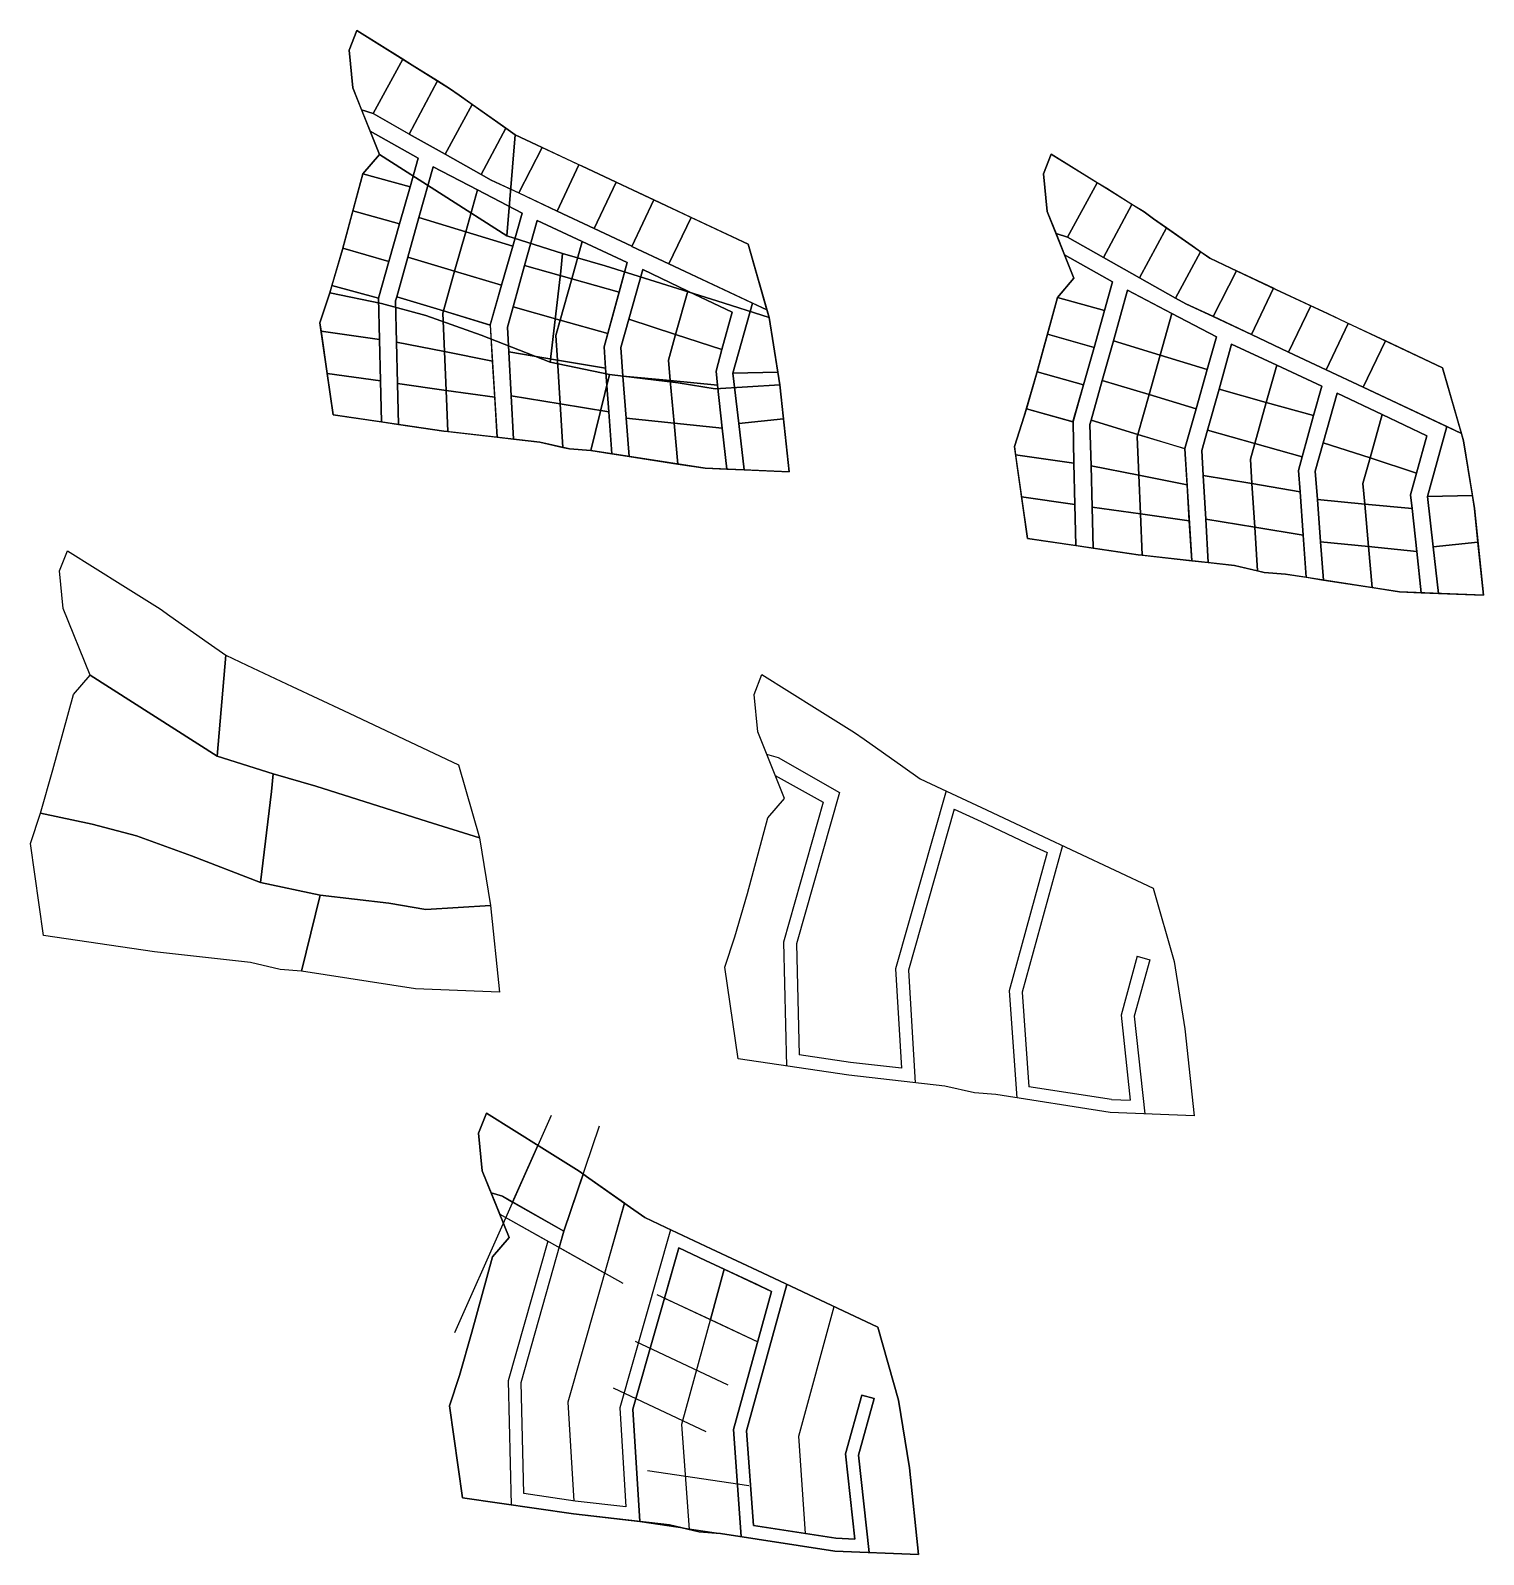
# Model space of a CAD drawing. Header units: metres. Extents: x 7500742 to 7512596, y 4673341 to 4691654.
# Drawn here: x 7500742 to 7501306, y 4673341 to 4673932 of the extents above.
import ezdxf

# ---------------------------------------------------------------- set-up
doc = ezdxf.new("R2010")
doc.units = ezdxf.units.M
doc.layers.add('Parcela vjeter', color=7, linetype='Continuous')
doc.layers.add('Parcele_re', color=1, linetype='Continuous')

msp = doc.modelspace()

# ---------------------------------------------------------------- linework, layer by layer
at = {"flags": 128}
for points in [[(7501027.96, 4673651.79), (7501032.41, 4673650.43), (7501056.19, 4673636.89)], [(7501031.29, 4673643.51), (7501049.91, 4673633.07)], [(7501049.91, 4673633.07), (7501034.53, 4673578.8), (7501035.68, 4673530.75)], [(7501056.19, 4673636.89), (7501039.55, 4673578.17), (7501040.57, 4673535.09)], [(7501097.58, 4673637.47), (7501077.9, 4673568.45), (7501080.26, 4673529.92)], [(7501100.77, 4673630.45), (7501082.94, 4673567.9), (7501085.61, 4673524.28)], [(7501142.69, 4673616.28), (7501127.05, 4673559.41), (7501129.68, 4673522.74)], [(7501136.75, 4673613.54), (7501122, 4673559.91), (7501124.98, 4673518.41)], [(7501171.74, 4673573.31), (7501165.44, 4673550.47), (7501169.04, 4673517.47)], [(7501171.74, 4673573.31), (7501176.56, 4673571.98)], [(7501176.56, 4673571.98), (7501170.51, 4673550.06), (7501174.64, 4673512.24)], [(7501161.7, 4673517.76), (7501169.04, 4673517.47)], [(7500944.44, 4673511.62), (7500906.85, 4673427.28)], [(7500949.34, 4673466.66), (7500963.13, 4673507.61)], [(7500990.73, 4673467.24), (7500971.05, 4673398.21), (7500973.41, 4673359.69), (7500953.67, 4673361.92), (7500933.73, 4673364.85), (7500932.7, 4673407.93), (7500949.34, 4673466.66), (7500925.57, 4673480.2), (7500921.11, 4673481.56)], [(7500924.45, 4673473.28), (7500943.07, 4673462.84), (7500927.68, 4673408.57), (7500928.83, 4673360.52)], [(7500924.45, 4673473.28), (7500972.17, 4673446.51)], [(7500972.85, 4673477.49), (7500950.88, 4673400.41), (7500953.23, 4673361.98)], [(7500990.73, 4673467.24), (7500971.05, 4673398.21), (7500973.41, 4673359.69)], [(7501018.13, 4673348.18), (7501015.15, 4673389.68), (7501029.91, 4673443.31), (7501024.28, 4673445.95), (7501004.3, 4673455.34), (7500993.93, 4673460.21), (7500976.09, 4673397.67), (7500978.77, 4673354.05)], [(7500993.93, 4673460.21), (7501029.91, 4673443.31)], [(7501011.54, 4673451.94), (7500994.96, 4673391.67), (7500997.88, 4673350.99)], [(7501029.91, 4673443.31), (7501015.15, 4673389.68), (7501018.13, 4673348.18)], [(7501035.84, 4673446.04), (7501020.2, 4673389.18), (7501022.83, 4673352.51), (7501054.85, 4673347.53), (7501062.19, 4673347.24), (7501058.59, 4673380.24), (7501064.89, 4673403.08), (7501069.71, 4673401.75), (7501063.66, 4673379.83), (7501067.79, 4673342.01)], [(7501022.83, 4673352.51), (7501020.2, 4673389.18), (7501035.84, 4673446.04)], [(7500985.42, 4673442.11), (7501024.52, 4673423.74)], [(7501043.11, 4673349.35), (7501040.4, 4673387.18), (7501054.21, 4673437.41)], [(7500976.92, 4673424.01), (7501012.9, 4673407.1)], [(7500968.41, 4673405.91), (7501004.39, 4673389)], [(7500981.71, 4673373.83), (7501021.08, 4673367.96)], [(7500978.77, 4673354.05), (7501018.13, 4673348.18)]]:
    msp.add_lwpolyline(points, dxfattribs=at)
for points in [[(7501071.04, 4673429.5), (7501026.41, 4673450.48), (7501006.43, 4673459.86), (7500988.92, 4673468.09), (7500980.72, 4673471.94), (7500973.93, 4673476.73), (7500958.96, 4673487.28), (7500955.23, 4673489.91), (7500940.76, 4673498.96), (7500919.25, 4673512.41), (7500916.25, 4673504.72), (7500917.67, 4673490.11), (7500928.07, 4673464.29), (7500921.62, 4673456.77), (7500913.68, 4673427.47), (7500908.78, 4673410.64), (7500904.96, 4673398.93), (7500910.06, 4673363.28), (7500953.02, 4673356.96), (7500990.27, 4673352.75), (7501001.81, 4673350.09), (7501010.09, 4673349.43), (7501054.37, 4673342.54), (7501086.92, 4673341.24), (7501083.38, 4673374.88), (7501079.18, 4673401.08)], [(7500939.22, 4673499.92), (7500919.25, 4673512.41), (7500916.25, 4673504.72), (7500917.67, 4673490.11), (7500921.11, 4673481.56), (7500925.57, 4673480.2), (7500929.45, 4673477.99)], [(7500956.8, 4673488.8), (7500955.23, 4673489.91), (7500940.76, 4673498.96), (7500939.22, 4673499.92), (7500929.45, 4673477.99), (7500949.34, 4673466.66)], [(7500972.85, 4673477.49), (7500958.96, 4673487.28), (7500956.8, 4673488.8), (7500949.34, 4673466.66), (7500947.55, 4673460.32), (7500965.15, 4673450.45)], [(7501063.66, 4673379.83), (7501069.71, 4673401.75), (7501064.89, 4673403.08), (7501058.59, 4673380.24), (7501062.19, 4673347.24), (7501054.85, 4673347.53), (7501022.83, 4673352.51), (7501020.2, 4673389.18), (7501035.84, 4673446.04), (7501026.41, 4673450.48), (7501006.43, 4673459.86), (7500990.73, 4673467.24), (7500971.05, 4673398.21), (7500973.41, 4673359.69), (7500953.67, 4673361.92), (7500933.73, 4673364.85), (7500932.7, 4673407.93), (7500949.34, 4673466.66), (7500925.57, 4673480.2), (7500921.11, 4673481.56), (7500924.45, 4673473.28), (7500943.07, 4673462.84), (7500927.68, 4673408.57), (7500928.83, 4673360.52), (7500953.02, 4673356.96), (7500978.77, 4673354.05), (7500976.09, 4673397.67), (7500993.93, 4673460.21), (7501004.3, 4673455.34), (7501024.28, 4673445.95), (7501029.91, 4673443.31), (7501015.15, 4673389.68), (7501018.13, 4673348.18), (7501054.37, 4673342.54), (7501067.79, 4673342.01)], [(7501011.54, 4673451.94), (7501004.3, 4673455.34), (7500993.93, 4673460.21), (7500988.37, 4673440.73), (7501006.15, 4673432.37)], [(7501029.91, 4673443.31), (7501011.54, 4673451.94), (7501006.15, 4673432.37), (7501024.52, 4673423.74)]]:
    msp.add_lwpolyline(points, close=True, dxfattribs=at)
at = {"layer": 'Parcela vjeter', "flags": 128}
for points in [[(7500927.17, 4673852.89), (7500877.81, 4673884.38), (7500867.41, 4673910.19), (7500865.99, 4673924.8), (7500869, 4673932.49), (7500890.5, 4673919.05), (7500904.97, 4673910), (7500908.71, 4673907.37), (7500923.67, 4673896.81), (7500930.46, 4673892.03), (7500927.17, 4673852.89)], [(7501020.79, 4673849.59), (7501028.92, 4673821.16), (7501008.63, 4673827.55), (7500965.38, 4673841.25), (7500948.79, 4673845.99), (7500927.17, 4673852.89), (7500930.46, 4673892.03), (7500938.66, 4673888.17), (7500956.17, 4673879.95), (7500976.15, 4673870.56), (7501020.79, 4673849.59)], [(7500858.53, 4673830.73), (7500863.42, 4673847.56), (7500871.37, 4673876.86), (7500877.81, 4673884.38), (7500927.17, 4673852.89), (7500948.79, 4673845.99), (7500948.18, 4673839.15), (7500943.96, 4673803.84), (7500917.21, 4673814.24), (7500895.77, 4673821.96), (7500878.59, 4673826.58), (7500858.53, 4673830.73)], [(7501147.19, 4673836.46), (7501136.79, 4673862.28), (7501135.37, 4673876.89), (7501138.38, 4673884.57), (7501159.89, 4673871.13), (7501174.35, 4673862.08), (7501178.09, 4673859.45), (7501193.06, 4673848.9), (7501199.84, 4673844.11)], [(7501028.92, 4673821.16), (7501033.12, 4673794.97), (7501008, 4673793.41), (7500993.69, 4673795.82), (7500967.05, 4673799), (7500943.96, 4673803.84), (7500948.18, 4673839.15), (7500948.79, 4673845.99), (7500965.38, 4673841.25), (7501008.63, 4673827.55), (7501028.92, 4673821.16)], [(7501199.84, 4673844.11), (7501208.05, 4673840.26), (7501225.55, 4673832.03), (7501245.53, 4673822.64), (7501290.17, 4673801.67)], [(7501127.91, 4673782.81), (7501132.81, 4673799.64), (7501140.75, 4673828.94), (7501147.19, 4673836.46)], [(7500959.83, 4673769.51), (7500951.55, 4673770.17), (7500940.02, 4673772.83), (7500902.76, 4673777.05), (7500859.8, 4673783.37), (7500854.7, 4673819.02), (7500858.53, 4673830.73), (7500878.59, 4673826.58), (7500895.77, 4673821.96), (7500917.21, 4673814.24), (7500943.96, 4673803.84), (7500967.05, 4673799), (7500959.83, 4673769.51)], [(7501033.12, 4673794.97), (7501036.66, 4673761.33), (7501004.11, 4673762.63), (7500959.83, 4673769.51), (7500967.05, 4673799), (7500993.69, 4673795.82), (7501008, 4673793.41), (7501033.12, 4673794.97)], [(7501290.17, 4673801.67), (7501298.31, 4673773.25)], [(7501229.22, 4673721.6), (7501220.93, 4673722.25), (7501209.4, 4673724.91), (7501172.15, 4673729.13), (7501129.18, 4673735.45), (7501124.08, 4673771.1), (7501127.91, 4673782.81)], [(7501298.31, 4673773.25), (7501302.51, 4673747.05)], [(7501302.51, 4673747.05), (7501306.05, 4673713.41), (7501273.49, 4673714.71), (7501229.22, 4673721.6)], [(7500814.89, 4673650.95), (7500765.53, 4673682.44), (7500755.13, 4673708.26), (7500753.71, 4673722.87), (7500756.72, 4673730.56), (7500778.22, 4673717.11), (7500792.69, 4673708.07), (7500796.43, 4673705.43), (7500811.39, 4673694.88), (7500818.18, 4673690.09), (7500814.89, 4673650.95)], [(7500908.51, 4673647.66), (7500916.64, 4673619.23), (7500896.35, 4673625.62), (7500853.1, 4673639.32), (7500836.52, 4673644.05), (7500814.89, 4673650.95), (7500818.18, 4673690.09), (7500826.38, 4673686.24), (7500843.89, 4673678.01), (7500863.87, 4673668.63), (7500908.51, 4673647.66)], [(7500746.25, 4673628.79), (7500751.15, 4673645.63), (7500759.09, 4673674.92), (7500765.53, 4673682.44), (7500814.89, 4673650.95), (7500836.52, 4673644.05), (7500835.9, 4673637.22), (7500831.68, 4673601.9), (7500804.93, 4673612.3), (7500783.49, 4673620.03), (7500766.31, 4673624.64), (7500746.25, 4673628.79)], [(7501034.92, 4673634.53), (7501024.52, 4673660.34), (7501023.09, 4673674.95), (7501026.1, 4673682.64), (7501047.61, 4673669.19), (7501062.07, 4673660.15), (7501065.81, 4673657.52), (7501080.78, 4673646.96), (7501087.57, 4673642.18)], [(7500916.64, 4673619.23), (7500920.85, 4673593.03), (7500895.72, 4673591.47), (7500881.41, 4673593.89), (7500854.77, 4673597.07), (7500831.68, 4673601.9), (7500835.9, 4673637.22), (7500836.52, 4673644.05), (7500853.1, 4673639.32), (7500896.35, 4673625.62), (7500916.64, 4673619.23)], [(7501087.57, 4673642.18), (7501095.77, 4673638.32), (7501113.27, 4673630.1), (7501133.25, 4673620.71), (7501177.89, 4673599.74)], [(7501015.63, 4673580.87), (7501020.53, 4673597.71), (7501028.47, 4673627.01), (7501034.92, 4673634.53)], [(7500847.55, 4673567.58), (7500839.27, 4673568.24), (7500827.74, 4673570.9), (7500790.48, 4673575.11), (7500747.52, 4673581.43), (7500742.42, 4673617.08), (7500746.25, 4673628.79), (7500766.31, 4673624.64), (7500783.49, 4673620.03), (7500804.93, 4673612.3), (7500831.68, 4673601.9), (7500854.77, 4673597.07), (7500847.55, 4673567.58)], [(7501100.77, 4673630.45), (7501111.15, 4673625.57), (7501131.13, 4673616.18), (7501136.75, 4673613.54)], [(7500920.85, 4673593.03), (7500924.38, 4673559.39), (7500891.83, 4673560.7), (7500847.55, 4673567.58), (7500854.77, 4673597.07), (7500881.41, 4673593.89), (7500895.72, 4673591.47), (7500920.85, 4673593.03)], [(7501177.89, 4673599.74), (7501186.03, 4673571.31)], [(7501116.94, 4673519.66), (7501108.65, 4673520.32), (7501097.12, 4673522.98), (7501059.87, 4673527.19), (7501016.9, 4673533.52), (7501011.8, 4673569.16), (7501015.63, 4673580.87)], [(7501186.03, 4673571.31), (7501190.23, 4673545.12)], [(7501190.23, 4673545.12), (7501193.77, 4673511.47), (7501161.21, 4673512.78), (7501116.94, 4673519.66)], [(7501080.26, 4673529.92), (7501060.51, 4673532.15), (7501040.57, 4673535.09)], [(7501161.7, 4673517.76), (7501129.68, 4673522.74)], [(7500928.07, 4673464.29), (7500917.67, 4673490.11), (7500916.25, 4673504.72), (7500919.25, 4673512.41), (7500940.76, 4673498.96), (7500955.23, 4673489.91), (7500958.96, 4673487.28), (7500973.93, 4673476.73), (7500980.72, 4673471.94)], [(7500980.72, 4673471.94), (7500988.92, 4673468.09), (7501006.43, 4673459.86), (7501026.41, 4673450.48), (7501071.04, 4673429.5)], [(7500908.78, 4673410.64), (7500913.68, 4673427.47), (7500921.62, 4673456.77), (7500928.07, 4673464.29)], [(7501071.04, 4673429.5), (7501079.18, 4673401.08)], [(7501010.09, 4673349.43), (7501001.81, 4673350.09), (7500990.27, 4673352.75), (7500953.02, 4673356.96), (7500910.06, 4673363.28), (7500904.96, 4673398.93), (7500908.78, 4673410.64)], [(7501079.18, 4673401.08), (7501083.38, 4673374.88)], [(7501083.38, 4673374.88), (7501086.92, 4673341.24), (7501054.37, 4673342.54), (7501010.09, 4673349.43)]]:
    msp.add_lwpolyline(points, dxfattribs=at)
at = {"layer": 'Parcele_re', "flags": 128}
for points in [[(7500886.83, 4673921.34), (7500869, 4673932.49), (7500865.99, 4673924.8), (7500867.41, 4673910.19), (7500870.86, 4673901.65), (7500875.31, 4673900.29)], [(7500900.26, 4673912.95), (7500890.5, 4673919.05), (7500886.83, 4673921.34), (7500875.31, 4673900.29), (7500889.23, 4673892.36), (7500889.3, 4673892.32)], [(7500913.75, 4673903.81), (7500908.71, 4673907.37), (7500904.97, 4673910), (7500900.26, 4673912.95), (7500889.3, 4673892.32), (7500903.21, 4673884.49)], [(7501022.43, 4673826.73), (7500990.02, 4673841.99), (7500975.66, 4673848.75), (7500975.63, 4673848.77), (7500961.05, 4673855.65), (7500946.69, 4673862.44), (7500931.98, 4673869.39), (7500921.16, 4673874.38), (7500917.25, 4673876.59), (7500903.21, 4673884.49), (7500889.3, 4673892.32), (7500889.3, 4673892.32), (7500875.31, 4673900.29), (7500870.86, 4673901.65), (7500874.19, 4673893.37), (7500892.81, 4673882.93), (7500889.67, 4673871.84), (7500885.6, 4673857.47), (7500881.47, 4673842.92), (7500877.43, 4673828.65), (7500877.81, 4673812.6), (7500878.19, 4673796.55), (7500878.57, 4673780.61), (7500885.23, 4673779.63), (7500884.83, 4673795.51), (7500884.42, 4673811.58), (7500884.02, 4673827.56), (7500884.47, 4673829.17), (7500888.79, 4673844.6), (7500893.11, 4673859.98), (7500898.61, 4673879.62), (7500915.79, 4673870.65), (7500933.14, 4673861.59), (7500929.51, 4673848.86), (7500925.17, 4673833.63), (7500920.79, 4673818.3), (7500923.46, 4673774.71), (7500929.82, 4673773.99), (7500928.89, 4673790.81), (7500927.96, 4673807.82), (7500927.43, 4673817.4), (7500929.64, 4673825.32), (7500934.1, 4673841.27), (7500938.97, 4673858.72), (7500956.46, 4673850.58), (7500973.89, 4673842.46), (7500970.74, 4673831.01), (7500966.33, 4673814.95), (7500964.9, 4673809.76), (7500965.49, 4673801.48), (7500966.71, 4673784.56), (7500967.88, 4673768.26), (7500974.61, 4673767.22), (7500973.49, 4673782.07), (7500972.25, 4673798.42), (7500971.41, 4673809.46), (7500974.5, 4673820.45), (7500979.94, 4673839.75), (7500997.37, 4673831.42), (7501014.64, 4673823.16), (7501010.65, 4673808.71), (7501008.33, 4673800.33), (7501008.92, 4673794.91), (7501010.74, 4673778.22), (7501012.48, 4673762.3), (7501019.24, 4673762.02), (7501017.16, 4673780.08), (7501014.91, 4673799.58), (7501014.91, 4673799.58)], [(7500926.84, 4673894.58), (7500923.67, 4673896.81), (7500913.75, 4673903.81), (7500903.21, 4673884.49), (7500917.25, 4673876.59)], [(7500892.81, 4673882.93), (7500874.19, 4673893.37), (7500877.81, 4673884.38), (7500871.37, 4673876.87), (7500889.67, 4673871.84)], [(7500940.9, 4673887.13), (7500938.66, 4673888.17), (7500930.46, 4673892.03), (7500926.84, 4673894.58), (7500917.25, 4673876.59), (7500921.16, 4673874.38), (7500931.84, 4673869.45)], [(7500955.14, 4673880.43), (7500940.9, 4673887.13), (7500931.84, 4673869.46), (7500946.69, 4673862.44)], [(7501156.21, 4673873.42), (7501138.38, 4673884.57), (7501135.37, 4673876.89), (7501136.79, 4673862.28), (7501140.24, 4673853.73), (7501144.69, 4673852.37)], [(7500889.67, 4673871.84), (7500871.37, 4673876.87), (7500871.37, 4673876.86), (7500867.49, 4673862.57), (7500885.6, 4673857.47)], [(7500915.79, 4673870.65), (7500898.61, 4673879.62), (7500893.11, 4673859.98), (7500911.24, 4673854.44)], [(7500969.66, 4673873.61), (7500956.17, 4673879.95), (7500955.14, 4673880.43), (7500946.69, 4673862.44), (7500961.05, 4673855.65)], [(7500933.14, 4673861.59), (7500915.79, 4673870.65), (7500911.24, 4673854.44), (7500929.51, 4673848.86)], [(7500984.16, 4673866.8), (7500976.15, 4673870.56), (7500969.66, 4673873.61), (7500961.05, 4673855.65), (7500975.63, 4673848.77), (7500975.66, 4673848.75)], [(7501169.64, 4673865.03), (7501159.89, 4673871.13), (7501156.21, 4673873.42), (7501144.69, 4673852.37), (7501158.62, 4673844.44), (7501158.68, 4673844.4)], [(7500998.64, 4673860), (7500984.16, 4673866.8), (7500975.66, 4673848.75), (7500990.02, 4673841.99)], [(7501183.13, 4673855.9), (7501178.09, 4673859.45), (7501174.35, 4673862.08), (7501169.64, 4673865.03), (7501158.68, 4673844.4), (7501172.59, 4673836.57)], [(7500885.6, 4673857.47), (7500867.49, 4673862.57), (7500863.54, 4673847.99), (7500881.47, 4673842.92)], [(7500911.24, 4673854.44), (7500893.11, 4673859.98), (7500888.79, 4673844.6), (7500906.94, 4673839.13)], [(7500956.46, 4673850.58), (7500938.97, 4673858.72), (7500934.1, 4673841.27), (7500952.41, 4673836.14)], [(7501020.79, 4673849.59), (7500998.64, 4673860), (7500990.02, 4673841.99), (7501028.1, 4673824.06)], [(7500929.51, 4673848.86), (7500911.24, 4673854.44), (7500906.94, 4673839.13), (7500925.17, 4673833.63)], [(7501291.81, 4673778.81), (7501259.4, 4673794.07), (7501245.04, 4673800.83), (7501245.01, 4673800.85), (7501230.43, 4673807.73), (7501216.07, 4673814.52), (7501201.36, 4673821.47), (7501190.55, 4673826.46), (7501186.63, 4673828.67), (7501172.59, 4673836.57), (7501158.68, 4673844.4), (7501158.68, 4673844.4), (7501144.69, 4673852.37), (7501140.24, 4673853.73), (7501143.57, 4673845.45), (7501162.19, 4673835.01), (7501159.05, 4673823.92), (7501154.98, 4673809.56), (7501150.85, 4673795), (7501146.81, 4673780.74), (7501147.19, 4673764.68), (7501147.58, 4673748.63), (7501147.96, 4673732.69), (7501154.61, 4673731.71), (7501154.21, 4673747.59), (7501153.8, 4673763.66), (7501153.4, 4673779.65), (7501153.85, 4673781.25), (7501158.18, 4673796.68), (7501162.49, 4673812.06), (7501168, 4673831.71), (7501185.17, 4673822.73), (7501202.52, 4673813.67), (7501198.89, 4673800.95), (7501194.55, 4673785.72), (7501190.18, 4673770.38), (7501192.85, 4673726.79), (7501199.2, 4673726.07), (7501198.27, 4673742.89), (7501197.34, 4673759.9), (7501196.81, 4673769.49), (7501199.02, 4673777.4), (7501203.48, 4673793.36), (7501208.35, 4673810.8), (7501225.84, 4673802.66), (7501243.27, 4673794.54), (7501240.12, 4673783.09), (7501235.71, 4673767.03), (7501234.28, 4673761.84), (7501234.87, 4673753.57), (7501236.09, 4673736.64), (7501237.26, 4673720.35), (7501244, 4673719.3), (7501242.87, 4673734.15), (7501241.63, 4673750.5), (7501240.79, 4673761.54), (7501243.88, 4673772.53), (7501249.32, 4673791.83), (7501266.75, 4673783.5), (7501284.02, 4673775.25), (7501280.03, 4673760.79), (7501277.72, 4673752.41), (7501278.31, 4673746.99), (7501280.13, 4673730.31), (7501281.86, 4673714.38), (7501288.63, 4673714.11), (7501286.54, 4673732.16), (7501284.29, 4673751.66), (7501284.29, 4673751.66)], [(7501196.22, 4673846.67), (7501193.06, 4673848.9), (7501183.13, 4673855.9), (7501172.59, 4673836.57), (7501186.63, 4673828.67)], [(7500881.47, 4673842.92), (7500863.54, 4673847.99), (7500863.42, 4673847.56), (7500859.35, 4673833.58), (7500877.42, 4673828.62)], [(7500973.89, 4673842.46), (7500956.46, 4673850.58), (7500952.41, 4673836.14), (7500970.74, 4673831.01)], [(7501162.19, 4673835.01), (7501143.57, 4673845.45), (7501147.19, 4673836.46), (7501140.76, 4673828.95), (7501159.05, 4673823.92)], [(7501210.28, 4673839.21), (7501208.05, 4673840.26), (7501199.84, 4673844.11), (7501196.22, 4673846.67), (7501186.63, 4673828.67), (7501190.55, 4673826.46), (7501201.22, 4673821.54)], [(7500906.94, 4673839.13), (7500888.79, 4673844.6), (7500884.47, 4673829.17), (7500902.6, 4673823.68)], [(7500925.17, 4673833.63), (7500906.94, 4673839.13), (7500902.6, 4673823.68), (7500920.76, 4673818.18)], [(7500952.41, 4673836.14), (7500934.1, 4673841.27), (7500929.64, 4673825.32), (7500947.92, 4673820.15)], [(7500997.37, 4673831.42), (7500979.94, 4673839.75), (7500974.5, 4673820.45), (7500992.64, 4673814.56)], [(7501224.53, 4673832.51), (7501210.28, 4673839.21), (7501201.22, 4673821.54), (7501216.07, 4673814.52)], [(7500877.43, 4673828.62), (7500859.35, 4673833.58), (7500858.53, 4673830.73), (7500854.7, 4673819.02), (7500855.16, 4673815.78), (7500877.81, 4673812.6)], [(7500970.74, 4673831.01), (7500952.41, 4673836.14), (7500947.92, 4673820.15), (7500966.33, 4673814.95)], [(7500902.35, 4673822.78), (7500902.6, 4673823.68), (7500884.47, 4673829.17), (7500884.02, 4673827.56), (7500884.42, 4673811.58), (7500902.97, 4673807.91)], [(7501014.64, 4673823.16), (7500997.37, 4673831.42), (7500992.64, 4673814.56), (7501010.65, 4673808.71)], [(7501159.05, 4673823.92), (7501140.76, 4673828.95), (7501140.75, 4673828.94), (7501136.88, 4673814.65), (7501154.98, 4673809.56)], [(7501185.17, 4673822.73), (7501168, 4673831.71), (7501162.49, 4673812.06), (7501180.62, 4673806.53)], [(7501239.04, 4673825.69), (7501225.55, 4673832.03), (7501224.53, 4673832.51), (7501216.07, 4673814.52), (7501230.43, 4673807.73)], [(7500920.8, 4673818.16), (7500902.6, 4673823.68), (7500902.35, 4673822.78), (7500902.97, 4673807.91), (7500921.66, 4673804.21)], [(7500946.23, 4673814.13), (7500947.92, 4673820.15), (7500929.64, 4673825.32), (7500927.43, 4673817.4), (7500927.96, 4673807.82), (7500946.83, 4673804.63)], [(7501028.92, 4673821.16), (7501028.1, 4673824.06), (7501022.43, 4673826.73), (7501014.91, 4673799.59), (7501014.91, 4673799.58), (7501032.33, 4673799.95)], [(7501202.52, 4673813.67), (7501185.17, 4673822.73), (7501180.62, 4673806.53), (7501198.89, 4673800.95)], [(7501253.54, 4673818.88), (7501245.53, 4673822.64), (7501239.04, 4673825.69), (7501230.43, 4673807.73), (7501245.01, 4673800.85), (7501245.04, 4673800.83)], [(7500877.81, 4673812.6), (7500855.16, 4673815.78), (7500857.49, 4673799.48), (7500878.19, 4673796.55)], [(7500964.9, 4673809.76), (7500966.33, 4673814.95), (7500947.92, 4673820.15), (7500946.23, 4673814.13), (7500946.83, 4673804.63), (7500965.49, 4673801.48)], [(7500992.64, 4673814.56), (7500974.5, 4673820.45), (7500971.41, 4673809.46), (7500972.25, 4673798.42), (7500990.57, 4673796.67), (7500989.84, 4673804.62)], [(7501268.02, 4673812.08), (7501253.54, 4673818.88), (7501245.04, 4673800.83), (7501259.4, 4673794.07)], [(7500902.97, 4673807.91), (7500884.42, 4673811.58), (7500884.83, 4673795.51), (7500903.6, 4673792.88)], [(7501010.65, 4673808.71), (7500992.64, 4673814.56), (7500989.84, 4673804.62), (7500990.57, 4673796.67), (7501008.92, 4673794.91), (7501008.33, 4673800.33)], [(7501154.98, 4673809.56), (7501136.88, 4673814.65), (7501132.92, 4673800.07), (7501150.85, 4673795)], [(7501180.62, 4673806.53), (7501162.49, 4673812.06), (7501158.18, 4673796.68), (7501176.32, 4673791.21)], [(7501225.84, 4673802.66), (7501208.35, 4673810.8), (7501203.48, 4673793.36), (7501221.79, 4673788.23)], [(7501290.17, 4673801.67), (7501268.02, 4673812.08), (7501259.4, 4673794.07), (7501297.48, 4673776.14)], [(7500921.66, 4673804.21), (7500902.97, 4673807.91), (7500903.6, 4673792.88), (7500922.51, 4673790.22)], [(7500946.83, 4673804.63), (7500927.96, 4673807.82), (7500928.89, 4673790.81), (7500947.9, 4673787.67)], [(7500965.49, 4673801.48), (7500946.83, 4673804.63), (7500947.9, 4673787.67), (7500966.71, 4673784.56)], [(7501198.89, 4673800.95), (7501180.62, 4673806.53), (7501176.32, 4673791.21), (7501194.55, 4673785.72)], [(7500878.19, 4673796.55), (7500857.49, 4673799.48), (7500859.8, 4673783.37), (7500878.57, 4673780.61)], [(7500990.57, 4673796.67), (7500972.25, 4673798.42), (7500973.49, 4673782.07), (7500992.06, 4673780.15)], [(7501033.12, 4673794.97), (7501032.33, 4673799.95), (7501014.91, 4673799.58), (7501017.16, 4673780.08), (7501034.51, 4673781.83)], [(7501150.85, 4673795), (7501132.92, 4673800.07), (7501132.81, 4673799.64), (7501128.74, 4673785.66), (7501146.8, 4673780.71)], [(7501243.27, 4673794.54), (7501225.84, 4673802.66), (7501221.79, 4673788.23), (7501240.12, 4673783.09)], [(7500903.6, 4673792.88), (7500884.83, 4673795.51), (7500885.23, 4673779.63), (7500902.76, 4673777.05), (7500904.26, 4673776.88)], [(7500922.51, 4673790.22), (7500903.6, 4673792.88), (7500904.26, 4673776.88), (7500923.46, 4673774.71)], [(7501008.92, 4673794.91), (7500990.57, 4673796.67), (7500992.06, 4673780.15), (7501010.74, 4673778.22)], [(7501176.32, 4673791.21), (7501158.18, 4673796.68), (7501153.85, 4673781.25), (7501171.98, 4673775.76)], [(7501221.79, 4673788.23), (7501203.48, 4673793.36), (7501199.02, 4673777.4), (7501217.3, 4673772.24)], [(7501266.75, 4673783.5), (7501249.32, 4673791.83), (7501243.88, 4673772.53), (7501262.02, 4673766.64)], [(7500947.9, 4673787.67), (7500928.89, 4673790.81), (7500929.82, 4673773.99), (7500940.02, 4673772.83), (7500948.97, 4673770.77)], [(7500966.71, 4673784.56), (7500947.9, 4673787.67), (7500948.97, 4673770.77), (7500951.55, 4673770.17), (7500959.83, 4673769.51), (7500967.88, 4673768.26)], [(7501194.55, 4673785.72), (7501176.32, 4673791.21), (7501171.98, 4673775.76), (7501190.14, 4673770.26)], [(7501240.12, 4673783.09), (7501221.79, 4673788.23), (7501217.3, 4673772.24), (7501235.71, 4673767.03)], [(7500992.06, 4673780.15), (7500973.49, 4673782.07), (7500974.61, 4673767.22), (7500993.5, 4673764.28)], [(7501010.74, 4673778.22), (7500992.06, 4673780.15), (7500993.5, 4673764.28), (7501004.11, 4673762.63), (7501012.48, 4673762.3)], [(7501034.51, 4673781.83), (7501017.16, 4673780.08), (7501019.24, 4673762.02), (7501036.66, 4673761.33)], [(7501146.81, 4673780.7), (7501128.74, 4673785.66), (7501127.91, 4673782.81), (7501124.08, 4673771.1), (7501124.54, 4673767.87), (7501147.19, 4673764.68)], [(7501171.73, 4673774.87), (7501171.98, 4673775.76), (7501153.85, 4673781.25), (7501153.4, 4673779.65), (7501153.8, 4673763.66), (7501172.35, 4673759.99)], [(7501284.02, 4673775.25), (7501266.75, 4673783.5), (7501262.02, 4673766.64), (7501280.03, 4673760.79)], [(7501190.18, 4673770.25), (7501171.98, 4673775.76), (7501171.73, 4673774.87), (7501172.35, 4673759.99), (7501191.04, 4673756.29)], [(7501215.61, 4673766.21), (7501217.3, 4673772.24), (7501199.02, 4673777.4), (7501196.81, 4673769.49), (7501197.34, 4673759.9), (7501216.21, 4673756.72)], [(7501298.31, 4673773.25), (7501297.48, 4673776.14), (7501291.81, 4673778.81), (7501284.29, 4673751.67), (7501284.29, 4673751.66), (7501301.71, 4673752.03)], [(7501234.28, 4673761.84), (7501235.71, 4673767.03), (7501217.3, 4673772.24), (7501215.61, 4673766.21), (7501216.21, 4673756.72), (7501234.87, 4673753.57)], [(7501262.02, 4673766.64), (7501243.88, 4673772.53), (7501240.79, 4673761.54), (7501241.63, 4673750.5), (7501259.95, 4673748.75), (7501259.23, 4673756.7)], [(7501147.19, 4673764.68), (7501124.54, 4673767.87), (7501126.88, 4673751.57), (7501147.58, 4673748.63)], [(7501172.35, 4673759.99), (7501153.8, 4673763.66), (7501154.21, 4673747.59), (7501172.98, 4673744.96)], [(7501280.03, 4673760.79), (7501262.02, 4673766.64), (7501259.23, 4673756.7), (7501259.95, 4673748.75), (7501278.31, 4673746.99), (7501277.72, 4673752.41)], [(7501191.04, 4673756.29), (7501172.35, 4673759.99), (7501172.98, 4673744.96), (7501191.9, 4673742.3)], [(7501216.21, 4673756.72), (7501197.34, 4673759.9), (7501198.27, 4673742.89), (7501217.28, 4673739.75)], [(7501234.87, 4673753.57), (7501216.21, 4673756.72), (7501217.28, 4673739.75), (7501236.09, 4673736.64)], [(7501147.58, 4673748.63), (7501126.88, 4673751.57), (7501129.18, 4673735.45), (7501147.96, 4673732.69)], [(7501259.95, 4673748.75), (7501241.63, 4673750.5), (7501242.87, 4673734.15), (7501261.44, 4673732.24)], [(7501302.51, 4673747.05), (7501301.71, 4673752.03), (7501284.29, 4673751.66), (7501286.54, 4673732.16), (7501303.89, 4673733.92)], [(7501172.98, 4673744.96), (7501154.21, 4673747.59), (7501154.61, 4673731.71), (7501172.15, 4673729.13), (7501173.65, 4673728.96)], [(7501191.9, 4673742.3), (7501172.98, 4673744.96), (7501173.65, 4673728.96), (7501192.85, 4673726.79)], [(7501278.31, 4673746.99), (7501259.95, 4673748.75), (7501261.44, 4673732.24), (7501280.13, 4673730.31)], [(7501217.28, 4673739.75), (7501198.27, 4673742.89), (7501199.2, 4673726.07), (7501209.4, 4673724.91), (7501218.35, 4673722.85)], [(7501236.09, 4673736.64), (7501217.28, 4673739.75), (7501218.35, 4673722.85), (7501220.93, 4673722.25), (7501229.22, 4673721.6), (7501237.26, 4673720.35)], [(7501261.44, 4673732.24), (7501242.87, 4673734.15), (7501244, 4673719.3), (7501262.88, 4673716.36)], [(7501303.89, 4673733.92), (7501286.54, 4673732.16), (7501288.63, 4673714.11), (7501306.05, 4673713.41)], [(7501280.13, 4673730.31), (7501261.44, 4673732.24), (7501262.88, 4673716.36), (7501273.49, 4673714.71), (7501281.86, 4673714.38)]]:
    msp.add_lwpolyline(points, close=True, dxfattribs=at)
for points in [[(7500964.9, 4673809.76), (7500973.89, 4673842.46)], [(7501234.28, 4673761.84), (7501243.27, 4673794.54)]]:
    msp.add_lwpolyline(points, dxfattribs=at)

doc.saveas('drawing.dxf')
